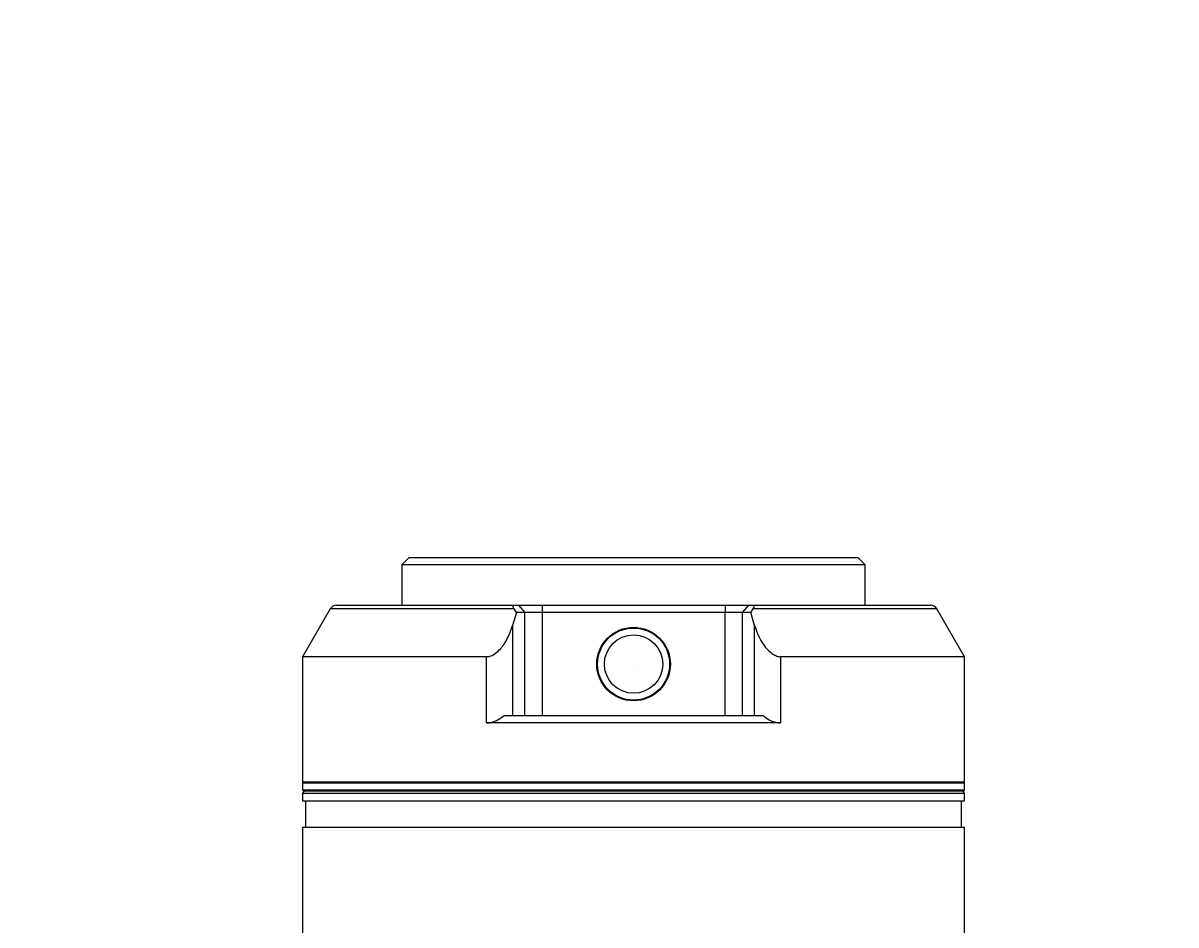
# Model space of a CAD drawing. Header units: millimetres. Extents: x 100 to 8300, y 98 to 5840.
# Drawn here: x 2452.6 to 2609.4, y 4413.6 to 4536.3 of the extents above; entities that cross this region are included whole.
import ezdxf

# ---------------------------------------------------------------- set-up
doc = ezdxf.new("R2010")
doc.units = ezdxf.units.MM
doc.header["$LTSCALE"] = 20
doc.styles.add('SLDTEXTSTYLE0', font='TXT', dxfattribs={"width": 0.75})
doc.dimstyles.new('SLDDIMSTYLE1', dxfattribs={"dimtxt": 52.916667, "dimasz": 60, "dimexe": 0, "dimexo": 0.0625, "dimgap": 13.229167, "dimtad": 1, "dimrnd": 1e-09, "dimzin": 12, "dimdsep": 46, "dimtxsty": 'SLDTEXTSTYLE0', "dimblk1": 'NONE', "dimsah": 1, "dimcen": 0, "dimadec": 0, "dimazin": 3, "dimtfac": 1, "dimtdec": 3, "dimtmove": 0, "dimatfit": 3, "dimldrblk": 'NONE', "dimfxl": 0, "dimfrac": 2, "dimtolj": 1, "dimtzin": 12, "dimarcsym": 0})

# ---------------------------------------------------------------- blocks, each defined once
blk = doc.blocks.new('_D_1')
at = {"color": 7, "linetype": 'Continuous', "lineweight": 0}
for q in [(1129.33, 4753.96), (4054.85, 3853.03)]:
    blk.add_line((3614.17, 3988.74), q, dxfattribs=at)
blk.add_solid([(3614.17, 3988.74), (3668.78, 3962.19), (3674.25, 3979.97)], dxfattribs=at)
at = {"color": 7, "linetype": 'Continuous', "lineweight": 0, "char_height": 52.917, "attachment_point": 1, "rotation": 342.8836, "style": 'SLDTEXTSTYLE0'}
for s, insert in [('%%c', (3849.11, 3987.75)), ('2600', (3925.45, 3964.24))]:
    blk.add_mtext(s, dxfattribs=dict(at, insert=insert))
blk = doc.blocks.new('_NONE')

msp = doc.modelspace()

# ---------------------------------------------------------------- linework, layer by layer
at = {"color": 7, "linetype": 'Continuous', "lineweight": 15}
for p, q in [((2505.143, 4463.551), (2504.143, 4462.551)), ((2505.143, 4463.551), (2566.143, 4463.551)), ((2567.143, 4462.551), (2566.143, 4463.551)), ((2504.143, 4462.551), (2504.143, 4457.051)), ((2567.143, 4462.551), (2504.143, 4462.551)), ((2567.143, 4457.051), (2567.143, 4462.551)), ((2495.262, 4457.051), (2519.361, 4457.051)), ((2519.361, 4457.051), (2519.998, 4457.051)), ((2519.998, 4457.051), (2520.864, 4456.051)), ((2519.998, 4457.051), (2523.202, 4457.051)), ((2523.202, 4457.051), (2523.202, 4456.051)), ((2523.202, 4457.051), (2548.084, 4457.051)), ((2548.084, 4457.051), (2548.084, 4456.051)), ((2548.084, 4457.051), (2551.288, 4457.051)), ((2551.288, 4457.051), (2550.422, 4456.051)), ((2551.288, 4457.051), (2551.925, 4457.051)), ((2551.925, 4457.051), (2576.024, 4457.051)), ((2494.396, 4456.551), (2490.643, 4450.051)), ((2519.705, 4456.051), (2519.191, 4454.284)), ((2520.864, 4456.051), (2519.705, 4456.051)), ((2520.864, 4442.051), (2520.864, 4456.051)), ((2523.202, 4456.051), (2520.864, 4456.051)), ((2523.202, 4456.051), (2523.202, 4442.051)), ((2548.084, 4456.051), (2523.202, 4456.051)), ((2548.084, 4442.051), (2548.084, 4456.051)), ((2550.422, 4456.051), (2548.084, 4456.051)), ((2550.422, 4456.051), (2550.422, 4442.051)), ((2551.581, 4456.051), (2550.422, 4456.051)), ((2552.095, 4454.284), (2551.581, 4456.051)), ((2580.643, 4450.051), (2576.89, 4456.551)), ((2519.191, 4454.284), (2519.191, 4442.051)), ((2552.095, 4442.051), (2552.095, 4454.284)), ((2490.643, 4450.051), (2490.643, 4433.051)), ((2515.653, 4450.051), (2490.643, 4450.051)), ((2515.653, 4441.051), (2515.653, 4450.051)), ((2580.643, 4450.051), (2555.633, 4450.051)), ((2555.633, 4450.051), (2555.633, 4441.051)), ((2580.643, 4433.051), (2580.643, 4450.051)), ((2518.037, 4442.051), (2553.249, 4442.051)), ((2555.633, 4441.051), (2515.653, 4441.051)), ((2490.843, 4433.051), (2490.643, 4432.851)), ((2490.643, 4433.051), (2580.643, 4433.051)), ((2490.643, 4432.851), (2490.643, 4431.951)), ((2580.643, 4432.851), (2490.643, 4432.851)), ((2580.643, 4432.851), (2580.443, 4433.051)), ((2580.643, 4431.951), (2580.643, 4432.851)), ((2490.893, 4431.751), (2490.643, 4431.501)), ((2490.643, 4431.501), (2490.643, 4430.451)), ((2490.643, 4431.501), (2531.681, 4431.501)), ((2490.643, 4430.451), (2531.681, 4430.451)), ((2535.252, 4431.751), (2490.843, 4431.751)), ((2491.043, 4430.451), (2491.043, 4426.851)), ((2531.681, 4431.501), (2580.643, 4431.501)), ((2531.681, 4430.451), (2580.643, 4430.451)), ((2580.443, 4431.751), (2535.252, 4431.751)), ((2580.243, 4426.851), (2580.243, 4430.451)), ((2580.643, 4431.501), (2580.393, 4431.751)), ((2580.643, 4430.451), (2580.643, 4431.501)), ((2490.643, 4426.851), (2490.643, 4345.954)), ((2490.643, 4426.851), (2580.643, 4426.851)), ((2580.643, 4345.903), (2580.643, 4426.851))]:
    msp.add_line(p, q, dxfattribs=at)
at = {"color": 8, "linetype": 'Continuous', "lineweight": 15}
for p, q in [((2519.386, 4456.551), (2494.396, 4456.551)), ((2576.89, 4456.551), (2551.9, 4456.551)), ((2490.643, 4431.951), (2535.25, 4431.951)), ((2535.25, 4431.951), (2580.643, 4431.951))]:
    msp.add_line(p, q, dxfattribs=at)
at = {"color": 7, "linetype": 'Continuous', "lineweight": 15}
for centre, radius in [((2371.753, 4371.351), 1300), ((2535.643, 4449.051), 5), ((2535.643, 4449.051), 4.91), ((2535.643, 4449.051), 4.9), ((2535.643, 4449.051), 3.97), ((2535.643, 4449.051), 0.00194)]:
    msp.add_circle(centre, radius, dxfattribs=at)
for centre, radius, start, end in [((2495.262, 4456.051), 1, 90, 150), ((2576.024, 4456.051), 1, 30, 90), ((2490.843, 4431.951), 0.2, 180, 270), ((2580.443, 4431.951), 0.2, 270, 0)]:
    msp.add_arc(centre, radius, start, end, dxfattribs=at)
for centre, major_axis, start_param, end_param in [((2564.467, 4428.143), (-53.734, 56.382), 0.8455118, 0.8554515), ((2506.819, 4428.143), (53.734, 56.382), 5.4277338, 5.4376735)]:
    msp.add_ellipse(centre, major_axis=major_axis, ratio=0.2236535, start_param=start_param, end_param=end_param, dxfattribs=at)
for points, knots in [([(2519.361, 4457.051), (2519.324, 4457.044), (2519.25, 4457.032), (2519.221, 4456.927), (2519.261, 4456.765), (2519.345, 4456.622), (2519.386, 4456.551)], [0, 0, 0, 0, 0.2189017, 0.4373126, 0.7190195, 1, 1, 1, 1]), ([(2551.9, 4456.551), (2551.951, 4456.64), (2552.039, 4456.794), (2552.064, 4456.956), (2552.022, 4457.038), (2551.955, 4457.047), (2551.925, 4457.051)], [0, 0, 0, 0, 0.3519142, 0.611091, 0.8291157, 1, 1, 1, 1]), ([(2515.653, 4450.051), (2515.809, 4450.066), (2516.154, 4450.101), (2516.777, 4450.418), (2517.592, 4451.12), (2518.538, 4452.447), (2518.949, 4453.604), (2519.191, 4454.284)], [0, 0, 0, 0, 0.083169, 0.1845391, 0.3379876, 0.6109341, 1, 1, 1, 1]), ([(2552.095, 4454.284), (2552.38, 4453.494), (2552.77, 4452.414), (2553.687, 4451.168), (2554.319, 4450.556), (2554.958, 4450.176), (2555.378, 4450.057), (2555.596, 4450.052), (2555.633, 4450.051)], [0, 0, 0, 0, 0.4493251, 0.615339, 0.7822398, 0.8806195, 0.9798797, 1, 1, 1, 1]), ([(2515.653, 4441.051), (2515.881, 4441.069), (2516.336, 4441.106), (2517.119, 4441.409), (2517.676, 4441.754), (2517.978, 4442.002), (2518.037, 4442.051)], [0, 0, 0, 0, 0.27036828, 0.53960896, 0.90987548, 1, 1, 1, 1]), ([(2553.249, 4442.051), (2553.517, 4441.848), (2553.99, 4441.49), (2554.788, 4441.161), (2555.324, 4441.057), (2555.582, 4441.052), (2555.633, 4441.051)], [0, 0, 0, 0, 0.3860203, 0.6831504, 0.9377607, 1, 1, 1, 1])]:
    msp.add_open_spline(points, degree=3, knots=knots, dxfattribs=at)

# ---------------------------------------------------------------- dimensions: what is measured, and where the dimension line sits
at = {"color": 7, "linetype": 'Continuous', "lineweight": 0}
dim = msp.add_diameter_dim_2p(p1=(1129.332, 4753.96), p2=(3614.174, 3988.742), dimstyle='SLDDIMSTYLE1', dxfattribs=at)
dim.commit()
dim.dimension.update_dxf_attribs({"geometry": '_D_1', "text_midpoint": (3942.483, 3887.638), "dimtype": 163})

doc.saveas('drawing.dxf')
